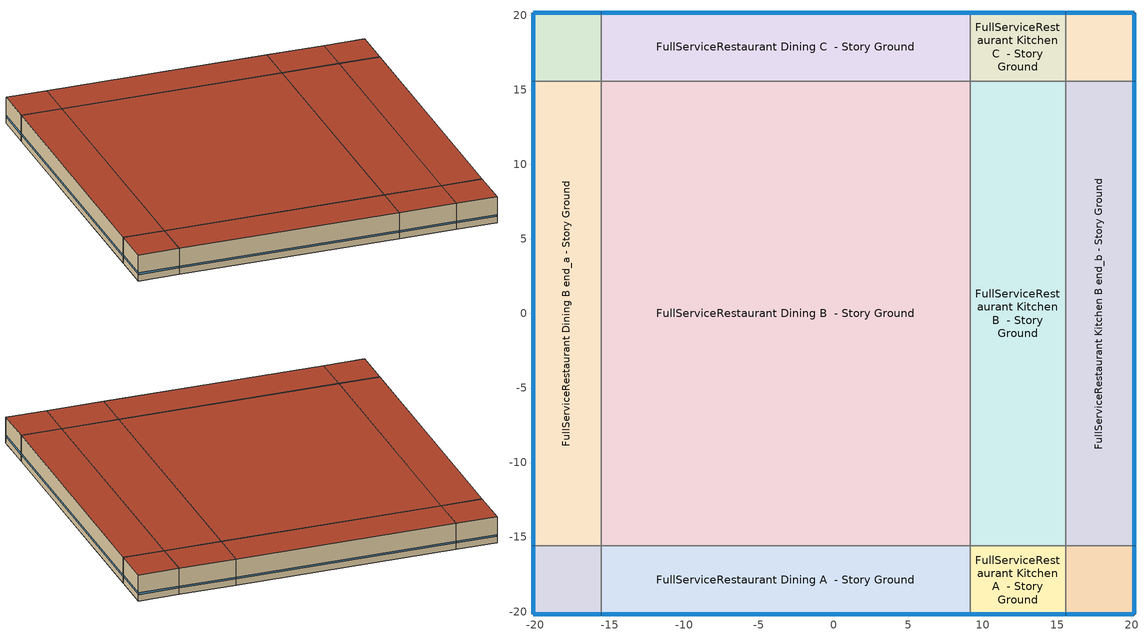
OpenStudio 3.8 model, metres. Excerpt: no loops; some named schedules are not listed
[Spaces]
FullServiceRestaurant Dining A end_a - Story Ground
 floor ground (Foundation F 126 Perim 914 Area 209): -20.16,-20.16 -20.16,-15.59 -15.59,-15.59 -15.59,-20.16 z0
 wall outside: -20.16,-15.59 -20.16,-20.16 -15.59,-20.16 z0:3.05
 wall to FullServiceRestaurant Dining B end_a - Story Ground: -15.59,-15.59 -20.16,-15.59 z0:3.05
 wall to FullServiceRestaurant Dining A  - Story Ground: -15.59,-20.16 -15.59,-15.59 z0:3.05
 window (Window U-0.75 SHGC 0.48): -20.14,-20.16 -15.61,-20.16 / -20.16,-15.61 -20.16,-20.14 z0.76:0.95
 roof outside (Typical IEAD Roof R-21.74): -15.59,-20.16 -15.59,-15.59 -20.16,-15.59 -20.16,-20.16 z3.05
FullServiceRestaurant Dining B end_a - Story Ground
 floor ground (Foundation F 126 Perim 3118 Area 14254): -20.16,-15.59 -20.16,15.59 -15.59,15.59 -15.59,-15.59 z0
 wall outside: -20.16,15.59 -20.16,-15.59 z0:3.05
 wall to FullServiceRestaurant Dining C end_a - Story Ground: -15.59,15.59 -20.16,15.59 z0:3.05
 wall to FullServiceRestaurant Dining B  - Story Ground: -15.59,-15.59 -15.59,15.59 z0:3.05
 window (Window U-0.75 SHGC 0.48): -20.16,15.56 -20.16,-15.56 z0.76:0.95
 roof outside (Typical IEAD Roof R-21.74): -15.59,-15.59 -15.59,15.59 -20.16,15.59 -20.16,-15.59 z3.05
FullServiceRestaurant Dining C end_a - Story Ground
 floor ground (Foundation F 126 Perim 914 Area 209): -20.16,15.59 -20.16,20.16 -15.59,20.16 -15.59,15.59 z0
 wall outside: -15.59,20.16 -20.16,20.16 -20.16,15.59 z0:3.05
 wall to FullServiceRestaurant Dining C  - Story Ground: -15.59,15.59 -15.59,20.16 z0:3.05
 window (Window U-0.75 SHGC 0.48): -20.16,20.14 -20.16,15.61 / -15.61,20.16 -20.14,20.16 z0.76:0.95
 roof outside (Typical IEAD Roof R-21.74): -15.59,15.59 -15.59,20.16 -20.16,20.16 -20.16,15.59 z3.05
FullServiceRestaurant Dining A  - Story Ground
 floor ground (Foundation F 126 Perim 2475 Area 11316): -15.59,-20.16 -15.59,-15.59 9.16,-15.59 9.16,-20.16 z0
 wall outside: -15.59,-20.16 9.16,-20.16 z0:3.05
 wall to FullServiceRestaurant Dining B  - Story Ground: 9.16,-15.59 -15.59,-15.59 z0:3.05
 wall to FullServiceRestaurant Kitchen A  - Story Ground: 9.16,-20.16 9.16,-15.59 z0:3.05
 window (Window U-0.75 SHGC 0.48): -15.56,-20.16 9.14,-20.16 z0.76:0.95
 roof outside (Typical IEAD Roof R-21.74): 9.16,-20.16 9.16,-15.59 -15.59,-15.59 -15.59,-20.16 z3.05
FullServiceRestaurant Dining B  - Story Ground
 floor ground (Foundation F 126 Perim 0 Area 77162): -15.59,-15.59 -15.59,15.59 9.16,15.59 9.16,-15.59 z0
 wall to FullServiceRestaurant Dining C  - Story Ground: 9.16,15.59 -15.59,15.59 z0:3.05
 wall to FullServiceRestaurant Kitchen B  - Story Ground: 9.16,-15.59 9.16,15.59 z0:3.05
 roof outside (Typical IEAD Roof R-21.74): 9.16,-15.59 9.16,15.59 -15.59,15.59 -15.59,-15.59 z3.05
FullServiceRestaurant Dining C  - Story Ground
 floor ground (Foundation F 126 Perim 2475 Area 11316): -15.59,15.59 -15.59,20.16 9.16,20.16 9.16,15.59 z0
 wall outside: 9.16,20.16 -15.59,20.16 z0:3.05
 wall to FullServiceRestaurant Kitchen C  - Story Ground: 9.16,15.59 9.16,20.16 z0:3.05
 window (Window U-0.75 SHGC 0.48): 9.14,20.16 -15.56,20.16 z0.76:0.95
 roof outside (Typical IEAD Roof R-21.74): 9.16,15.59 9.16,20.16 -15.59,20.16 -15.59,15.59 z3.05
FullServiceRestaurant Kitchen A  - Story Ground
 floor ground (Foundation F 126 Perim 643 Area 2939): 9.16,-20.16 9.16,-15.59 15.59,-15.59 15.59,-20.16 z0
 wall outside: 9.16,-20.16 15.59,-20.16 z0:3.05
 wall to FullServiceRestaurant Kitchen B  - Story Ground: 15.59,-15.59 9.16,-15.59 z0:3.05
 wall to FullServiceRestaurant Kitchen A end_b - Story Ground: 15.59,-20.16 15.59,-15.59 z0:3.05
 window (Window U-0.75 SHGC 0.48): 9.19,-20.16 15.56,-20.16 z0.76:0.95
 roof outside (Typical IEAD Roof R-21.74): 15.59,-20.16 15.59,-15.59 9.16,-15.59 9.16,-20.16 z3.05
FullServiceRestaurant Kitchen B  - Story Ground
 floor ground (Foundation F 126 Perim 0 Area 2004): 9.16,-15.59 9.16,15.59 15.59,15.59 15.59,-15.59 z0
 wall to FullServiceRestaurant Kitchen C  - Story Ground: 15.59,15.59 9.16,15.59 z0:3.05
 wall to FullServiceRestaurant Kitchen B end_b - Story Ground: 15.59,-15.59 15.59,15.59 z0:3.05
 roof outside (Typical IEAD Roof R-21.74): 15.59,-15.59 15.59,15.59 9.16,15.59 9.16,-15.59 z3.05
FullServiceRestaurant Kitchen C  - Story Ground
 floor ground (Foundation F 126 Perim 643 Area 2939): 9.16,15.59 9.16,20.16 15.59,20.16 15.59,15.59 z0
 wall outside: 15.59,20.16 9.16,20.16 z0:3.05
 wall to FullServiceRestaurant Kitchen C end_b - Story Ground: 15.59,15.59 15.59,20.16 z0:3.05
 window (Window U-0.75 SHGC 0.48): 15.56,20.16 9.19,20.16 z0.76:0.95
 roof outside (Typical IEAD Roof R-21.74): 15.59,15.59 15.59,20.16 9.16,20.16 9.16,15.59 z3.05
FullServiceRestaurant Kitchen A end_b - Story Ground
 floor ground (Foundation F 126 Perim 914 Area 209): 15.59,-20.16 15.59,-15.59 20.16,-15.59 20.16,-20.16 z0
 wall outside: 15.59,-20.16 20.16,-20.16 20.16,-15.59 z0:3.05
 wall to FullServiceRestaurant Kitchen B end_b - Story Ground: 20.16,-15.59 15.59,-15.59 z0:3.05
 window (Window U-0.75 SHGC 0.48): 15.61,-20.16 20.14,-20.16 / 20.16,-20.14 20.16,-15.61 z0.76:0.95
 roof outside (Typical IEAD Roof R-21.74): 20.16,-20.16 20.16,-15.59 15.59,-15.59 15.59,-20.16 z3.05
FullServiceRestaurant Kitchen B end_b - Story Ground
 floor ground (Foundation F 126 Perim 3118 Area 14254): 15.59,-15.59 15.59,15.59 20.16,15.59 20.16,-15.59 z0
 wall outside: 20.16,-15.59 20.16,15.59 z0:3.05
 wall to FullServiceRestaurant Kitchen C end_b - Story Ground: 20.16,15.59 15.59,15.59 z0:3.05
 window (Window U-0.75 SHGC 0.48): 20.16,-15.56 20.16,15.56 z0.76:0.95
 roof outside (Typical IEAD Roof R-21.74): 20.16,-15.59 20.16,15.59 15.59,15.59 15.59,-15.59 z3.05
FullServiceRestaurant Kitchen C end_b - Story Ground
 floor ground (Foundation F 126 Perim 914 Area 209): 15.59,15.59 15.59,20.16 20.16,20.16 20.16,15.59 z0
 wall outside: 20.16,15.59 20.16,20.16 15.59,20.16 z0:3.05
 window (Window U-0.75 SHGC 0.48): 20.14,20.16 15.61,20.16 / 20.16,15.61 20.16,20.14 z0.76:0.95
 roof outside (Typical IEAD Roof R-21.74): 20.16,15.59 20.16,20.16 15.59,20.16 15.59,15.59 z3.05
[Site]
Phoenix Deer Valley_AZ_USA: Latitude {deg}=33.69; Longitude {deg}=-112.08; Time Zone {hr}=-7; Elevation {m}=450; Terrain=City
[Site:WaterMainsTemperature]
Calculation Method=Correlation; Annual Average Outdoor Air Temperature {C}=23.2; Maximum Difference In Monthly Average Outdoor Air Temperatures {deltaC}=22.2
[SizingPeriod:DesignDay] Barometric Pressure {Pa}=96035; Rain Indicator=No; Snow Indicator=No; Day of Month=21; Daylight Saving Time Indicator=No; Humidity Condition Type=Wetbulb; Dry-Bulb Temperature Range Modifier Type=DefaultMultipliers
Name | Maximum Dry-Bulb Temperature {C} | Daily Dry-Bulb Temperature Range {deltaC} | Wind Speed {m/s} | Wind Direction {deg} | Month | Day Type | Wetbulb or DewPoint at Maximum Dry-Bulb {C} | Solar Model Indicator | ASHRAE Clear Sky Optical Depth for Beam Irradiance | ASHRAE Clear Sky Optical Depth for Diffuse Irradiance | Sky Clearness
Phoenix Deer Valley Ann Clg .4% Condns DB=>MWB 1 | 42.4 | 11.6 | 4.6 | 250 | 7 | SummerDesignDay | 20.7 | ASHRAETau | 0.359 | 2.367
Phoenix Deer Valley Ann Clg .4% Condns WB=>MDB 1 | 34.4 | 11.6 | 4.6 | 250 | 7 | SummerDesignDay | 23.9 | ASHRAETau | 0.359 | 2.367
Phoenix Deer Valley Ann Htg 99.6% Condns DB 1 | 2.8 | 0 | 1.3 | 30 | 12 | WinterDesignDay | 2.8 | ASHRAEClearSky |  |  | 0
Phoenix Deer Valley August .4% Condns DB=>MCWB 1 | 42.7 | 11.1 | 4.6 | 250 | 8 | SummerDesignDay | 21.7 | ASHRAETau | 0.374 | 2.365
[ClimateZones]
Climate Zone Institution Name 1=ASHRAE; Climate Zone Document Name 1=ANSI/ASHRAE Standard 169; Climate Zone Document Year 1=2006; Climate Zone Value 1=ASHRAE 169-2013-2B
[Building]
ComStock DOE Ref 1980-2004|FullServiceRestaurant: North Axis {deg}=270; Default Construction Set=ComStock DOE Ref 1980-2004 - FullSrvRest - ASHRAE 169-2013-2B; Default Schedule Set=Building Default Schedule Set; Standards Building Type=FullServiceRestaurant
[Site:GroundTemperature:FCfactorMethod]
January Ground Temperature {C}=20.9; February Ground Temperature {C}=15.4; March Ground Temperature {C}=11.9; April Ground Temperature {C}=14.8; May Ground Temperature {C}=12.7; June Ground Temperature {C}=15.4; July Ground Temperature {C}=23.3; August Ground Temperature {C}=26.3; September Ground Temperature {C}=31.2; October Ground Temperature {C}=30.4; November Ground Temperature {C}=29.8; December Ground Temperature {C}=27.8
[Construction:FfactorGroundFloor] F-Factor {W/m-K}=1.26344
Name | Area {m2} | PerimeterExposed {m}
Foundation F 126 Perim 3118 Area 14254 | 142.542 | 31.1772
Foundation F 126 Perim 914 Area 209 | 20.9032 | 9.144
Foundation F 126 Perim 643 Area 2939 | 29.3872 | 6.42764
Foundation F 126 Perim 2475 Area 11316 | 113.155 | 24.7496
Foundation F 126 Perim 0 Area 77162 | 771.625 | 0
Foundation F 126 Perim 0 Area 2004 | 200.396 | 0
[DefaultConstructionSet]
ComStock DOE Ref 1980-2004 - FullSrvRest - ASHRAE 169-2013-2B: Default Exterior Surface Constructions=Default Surface Constructions 1; Default Interior Surface Constructions=Default Surface Constructions 2; Default Ground Contact Surface Constructions=Default Surface Constructions 3; Default Exterior SubSurface Constructions=Default Sub Surface Constructions 1; Default Interior SubSurface Constructions=Default Sub Surface Constructions 2; Interior Partition Construction=Typical Interior Partition
[DefaultSurfaceConstructions]
Name | Floor Construction | Wall Construction | Roof Ceiling Construction
Default Surface Constructions 1 | Typical Insulated Exterior Mass Floor | Typical Insulated Steel Framed Exterior Wall R-4.17 | Typical Wood Joist Attic Floor R-21.74
Default Surface Constructions 2 | Typical Interior Floor | Typical Interior Wall | Typical Interior Ceiling
Default Surface Constructions 3 | Typical Insulated Carpeted 6in Slab Floor | Typical Insulated Basement Mass Wall
[Construction]
Typical Insulated Exterior Mass Floor: Typical Insulation R-1.99, 4 in. Normalweight Concrete Floor, Typical Carpet Pad
Typical Insulated Steel Framed Exterior Wall R-4.17: 25mm Stucco, 5/8 in. Gypsum Board, Typical Insulation R-1.99, 5/8 in. Gypsum Board
Typical Wood Joist Attic Floor R-21.74: 5/8 in. Gypsum Board, Typical Insulation R-20.1
Typical Interior Floor: 100mm Normalweight concrete floor, CP02 CARPET PAD
Typical Interior Wall: G01 13mm gypsum board, G01 13mm gypsum board
Typical Interior Ceiling: CP02 CARPET PAD, 100mm Normalweight concrete floor
Typical Insulated Carpeted 6in Slab Floor: 6 in. Normalweight Concrete Floor, Typical Carpet Pad
Typical Insulated Basement Mass Wall: 8 in. Concrete Block Basement Wall
U 1.22 SHGC 0.25 Simple Glazing Window U-1.22 SHGC 0.25: U 1.22 SHGC 0.25 Simple Glazing U-1.22 SHGC 0.25
U 1.22 SHGC 0.25 Simple Glazing Window U-1.22 SHGC 0.25 1: U 1.22 SHGC 0.25 Simple Glazing U-1.22 SHGC 0.25 1
Typical Insulated Metal Door: F08 Metal surface, Typical Insulation R-20.62
U 0.88 SHGC 0.16 Sgl Ref-A-L Clr 6mm: REF A CLEAR LO 6MM
Typical Overhead Door: Typical Insulation R-20.62
Typical Interior Window: Clear 3mm
Typical Interior Door; Typical Interior Partition: G05 25mm wood
Typical IEAD Roof R-21.74: Roof Membrane, Typical Insulation R-20.62, Metal Roof Surface
InteriorFurnishings 1: Std Wood 6inch 1
Window U-0.75 SHGC 0.48: Simple Glazing Double - No LowE - Tinted/Reflective - Aluminum
[Material:NoMass] Roughness=Smooth; Thermal Absorptance=0.9; Solar Absorptance=0.7
Name | Thermal Resistance {m2-K/W} | Visible Absorptance
Typical Insulation R-1.99 | 0.350071 | 0.7
Typical Carpet Pad; CP02 CARPET PAD | 0.21648 | 0.8
Typical Insulation R-20.1 | 3.54067 | 0.7
Typical Insulation R-20.62 | 3.63172 | 0.7
[Material] Thermal Absorptance=0.9
Name | Roughness | Thickness {m} | Conductivity {W/m-K} | Density {kg/m3} | Specific Heat {J/kg-K} | Solar Absorptance | Visible Absorptance
4 in. Normalweight Concrete Floor | MediumRough | 0.1016 | 2.31 | 2322 | 832 | 0.7 | 0.7
25mm Stucco | Smooth | 0.0254 | 0.72 | 1856 | 840 | 0.7 | 0.7
5/8 in. Gypsum Board | MediumSmooth | 0.0159 | 0.16 | 800 | 1090 | 0.7 | 0.7
100mm Normalweight concrete floor | MediumRough | 0.1016 | 2.31045 | 2322 | 832.557 | 0.7 | 0.7
G01 13mm gypsum board | Smooth | 0.0127 | 0.160031 | 800.001 | 1090.73 | 0.7 | 0.5
6 in. Normalweight Concrete Floor | MediumRough | 0.1524 | 2.31 | 2322 | 832 | 0.7 | 0.7
8 in. Concrete Block Basement Wall | MediumRough | 0.2032 | 1.326 | 1842 | 912 | 0.7 | 0.7
F08 Metal surface; Metal Roof Surface | Smooth | 0.0008 | 45.28 | 7824 | 500 | 0.7 | 0.7
G05 25mm wood | MediumSmooth | 0.0254 | 0.15 | 608 | 1630 | 0.5 | 0.5
Roof Membrane | VeryRough | 0.0095 | 0.16 | 1121.29 | 1460 | 0.7 | 0.7
Std Wood 6inch 1 | MediumSmooth | 0.15 | 0.12 | 540 | 1210 | 0.7 | 0.7
[DefaultSubSurfaceConstructions]
Name | Fixed Window Construction | Operable Window Construction | Door Construction | Glass Door Construction | Overhead Door Construction | Tubular Daylight Dome Construction | Tubular Daylight Diffuser Construction
Default Sub Surface Constructions 1 | U 1.22 SHGC 0.25 Simple Glazing Window U-1.22 SHGC 0.25 | U 1.22 SHGC 0.25 Simple Glazing Window U-1.22 SHGC 0.25 1 | Typical Insulated Metal Door | U 0.88 SHGC 0.16 Sgl Ref-A-L Clr 6mm | Typical Overhead Door | Typical Interior Window | Typical Interior Window
Default Sub Surface Constructions 2 | Typical Interior Window | Typical Interior Window | Typical Interior Door
[WindowMaterial:SimpleGlazingSystem]
Name | U-Factor {W/m2-K} | Solar Heat Gain Coefficient | Visible Transmittance
U 1.22 SHGC 0.25 Simple Glazing U-1.22 SHGC 0.25; U 1.22 SHGC 0.25 Simple Glazing U-1.22 SHGC 0.25 1 | 6.92748 | 0.25 | 0.11
Simple Glazing Double - No LowE - Tinted/Reflective - Aluminum | 4.25302 | 0.484 | 0.411
[WindowMaterial:Glazing] Optical Data Type=SpectralAverage; Infrared Transmittance at Normal Incidence=0; Front Side Infrared Hemispherical Emissivity=0.84; Conductivity {W/m-K}=0.9; Dirt Correction Factor for Solar and Visible Transmittance=1; Solar Diffusing=No
Name | Thickness {m} | Solar Transmittance at Normal Incidence | Front Side Solar Reflectance at Normal Incidence | Back Side Solar Reflectance at Normal Incidence | Visible Transmittance at Normal Incidence | Front Side Visible Reflectance at Normal Incidence | Back Side Visible Reflectance at Normal Incidence | Back Side Infrared Hemispherical Emissivity
REF A CLEAR LO 6MM | 0.006 | 0.066 | 0.341 | 0.493 | 0.08 | 0.41 | 0.37 | 0.4
Clear 3mm | 0.003 | 0.837 | 0.075 | 0.075 | 0.898 | 0.081 | 0.081 | 0.84
[SpaceType] Standards Building Type=FullServiceRestaurant
Name | Default Schedule Set | Design Specification Outdoor Air Object | Standards Space Type
FullServiceRestaurant Kitchen - ComStock DOE Ref 1980-2004 | FullServiceRestaurant Kitchen Schedule Set | FullServiceRestaurant Kitchen Ventilation | Kitchen
FullServiceRestaurant Dining - ComStock DOE Ref 1980-2004 | FullServiceRestaurant Dining Schedule Set | FullServiceRestaurant Dining Ventilation | Dining
[BuildingStory]
Story Ground: Nominal Z Coordinate {m}=0; Nominal Floor to Floor Height {m}=3.048
[Space] Building Story=Story Ground
Name | Space Type | Thermal Zone
FullServiceRestaurant Dining A end_a - Story Ground | FullServiceRestaurant Dining - ComStock DOE Ref 1980-2004 | Zone FullServiceRestaurant Dining A end_a - Story Ground
FullServiceRestaurant Dining B end_a - Story Ground | FullServiceRestaurant Dining - ComStock DOE Ref 1980-2004 | Zone FullServiceRestaurant Dining B end_a - Story Ground
FullServiceRestaurant Dining C end_a - Story Ground | FullServiceRestaurant Dining - ComStock DOE Ref 1980-2004 | Zone FullServiceRestaurant Dining C end_a - Story Ground
FullServiceRestaurant Dining A  - Story Ground | FullServiceRestaurant Dining - ComStock DOE Ref 1980-2004 | Zone FullServiceRestaurant Dining A  - Story Ground
FullServiceRestaurant Dining B  - Story Ground | FullServiceRestaurant Dining - ComStock DOE Ref 1980-2004 | Zone FullServiceRestaurant Dining B  - Story Ground
FullServiceRestaurant Dining C  - Story Ground | FullServiceRestaurant Dining - ComStock DOE Ref 1980-2004 | Zone FullServiceRestaurant Dining C  - Story Ground
FullServiceRestaurant Kitchen A  - Story Ground | FullServiceRestaurant Kitchen - ComStock DOE Ref 1980-2004 | Zone FullServiceRestaurant Kitchen A  - Story Ground
FullServiceRestaurant Kitchen B  - Story Ground | FullServiceRestaurant Kitchen - ComStock DOE Ref 1980-2004 | Zone FullServiceRestaurant Kitchen B  - Story Ground
FullServiceRestaurant Kitchen C  - Story Ground | FullServiceRestaurant Kitchen - ComStock DOE Ref 1980-2004 | Zone FullServiceRestaurant Kitchen C  - Story Ground
FullServiceRestaurant Kitchen A end_b - Story Ground | FullServiceRestaurant Kitchen - ComStock DOE Ref 1980-2004 | Zone FullServiceRestaurant Kitchen A end_b - Story Ground
FullServiceRestaurant Kitchen B end_b - Story Ground | FullServiceRestaurant Kitchen - ComStock DOE Ref 1980-2004 | Zone FullServiceRestaurant Kitchen B end_b - Story Ground
FullServiceRestaurant Kitchen C end_b - Story Ground | FullServiceRestaurant Kitchen - ComStock DOE Ref 1980-2004 | Zone FullServiceRestaurant Kitchen C end_b - Story Ground
[ThermalZone] Multiplier=1; Use Ideal Air Loads=No
Name | Thermostat
Zone FullServiceRestaurant Dining A end_a - Story Ground | FullServiceRestaurant Dining - ComStock DOE Ref 1980-2004 Thermostat 1
Zone FullServiceRestaurant Dining B end_a - Story Ground | FullServiceRestaurant Dining - ComStock DOE Ref 1980-2004 Thermostat 3
Zone FullServiceRestaurant Dining C end_a - Story Ground | FullServiceRestaurant Dining - ComStock DOE Ref 1980-2004 Thermostat 5
Zone FullServiceRestaurant Dining A  - Story Ground | FullServiceRestaurant Dining - ComStock DOE Ref 1980-2004 Thermostat
Zone FullServiceRestaurant Dining B  - Story Ground | FullServiceRestaurant Dining - ComStock DOE Ref 1980-2004 Thermostat 2
Zone FullServiceRestaurant Dining C  - Story Ground | FullServiceRestaurant Dining - ComStock DOE Ref 1980-2004 Thermostat 4
Zone FullServiceRestaurant Kitchen A  - Story Ground | FullServiceRestaurant Kitchen - ComStock DOE Ref 1980-2004 Thermostat
Zone FullServiceRestaurant Kitchen B  - Story Ground | FullServiceRestaurant Kitchen - ComStock DOE Ref 1980-2004 Thermostat 2
Zone FullServiceRestaurant Kitchen C  - Story Ground | FullServiceRestaurant Kitchen - ComStock DOE Ref 1980-2004 Thermostat 4
Zone FullServiceRestaurant Kitchen A end_b - Story Ground | FullServiceRestaurant Kitchen - ComStock DOE Ref 1980-2004 Thermostat 1
Zone FullServiceRestaurant Kitchen B end_b - Story Ground | FullServiceRestaurant Kitchen - ComStock DOE Ref 1980-2004 Thermostat 3
Zone FullServiceRestaurant Kitchen C end_b - Story Ground | FullServiceRestaurant Kitchen - ComStock DOE Ref 1980-2004 Thermostat 5
[People:Definition] Number of People Calculation Method=People/Area; Fraction Radiant=0.3
Name | People per Space Floor Area {person/m2}
FullServiceRestaurant Dining People Definition | 0.721182
FullServiceRestaurant Kitchen People Definition | 0.0538196
[People] Work Efficiency Schedule=Work Efficiency Schedule; Clothing Insulation Schedule=Clothing Schedule; Air Velocity Schedule=Air Velocity Schedule; Multiplier=1
Name | People Definition | Space or SpaceType
FullServiceRestaurant Dining People | FullServiceRestaurant Dining People Definition | FullServiceRestaurant Dining - ComStock DOE Ref 1980-2004
FullServiceRestaurant Kitchen People | FullServiceRestaurant Kitchen People Definition | FullServiceRestaurant Kitchen - ComStock DOE Ref 1980-2004
[Lights:Definition] Design Level Calculation Method=Watts/Area; Fraction Visible=0.2; Return Air Fraction=0
Name | Watts per Space Floor Area {W/m2} | Fraction Radiant
FullServiceRestaurant Dining - ComStock DOE Ref 1980-2004 General Lights Definition | 1.90286 | 0.31
FullServiceRestaurant Dining - ComStock DOE Ref 1980-2004 Task Lights Definition | 2.61484 | 0.125
FullServiceRestaurant Dining - ComStock DOE Ref 1980-2004 Wall Wash Lights Definition | 3.8133 | 0.125
FullServiceRestaurant Kitchen - ComStock DOE Ref 1980-2004 General Lights Definition | 7.18292 | 0.31
FullServiceRestaurant Kitchen - ComStock DOE Ref 1980-2004 Task Lights Definition | 8.69031 | 0.125
[ElectricEquipment:Definition]
Name | Design Level Calculation Method | Watts per Space Floor Area {W/m2} | Fraction Latent | Fraction Radiant | Fraction Lost | Design Level {W}
FullServiceRestaurant Dining Elec Equip Definition | Watts/Area | 27.0174 | 0.25 | 0.3 | 0
misc_electric_kitchen_equipment_definition | Watts/Area | 16.8778 | 0.25 | 0.3 | 0.2
electric_fryer_equipment_definition_bldg_quantity=2.0 | EquipmentLevel |  | 0.1 | 0.36 | 0.44 | 28018
electric_steamer_equipment_definition_bldg_quantity=3.0 | EquipmentLevel |  | 0.1 | 0.1 | 0.7 | 80892
[ElectricEquipment]
Name | Electric Equipment Definition | Space or SpaceType | Schedule | Multiplier
FullServiceRestaurant Dining Elec Equip | FullServiceRestaurant Dining Elec Equip Definition | FullServiceRestaurant Dining - ComStock DOE Ref 1980-2004 | FoodService_Restaurant BLDG_EQUIP_EndUseData BPR Adjusted
misc_electric_kitchen_equipment | misc_electric_kitchen_equipment_definition | FullServiceRestaurant Kitchen - ComStock DOE Ref 1980-2004 | FoodService_Restaurant BLDG_EQUIP_EndUseData BPR Adjusted
electric_fryer_equipment_bldg_quantity=2.0 | electric_fryer_equipment_definition_bldg_quantity=2.0 | FullServiceRestaurant Kitchen - ComStock DOE Ref 1980-2004 | FullServiceRestaurant Gas Equip | 0.166667
electric_steamer_equipment_bldg_quantity=3.0 | electric_steamer_equipment_definition_bldg_quantity=3.0 | FullServiceRestaurant Kitchen - ComStock DOE Ref 1980-2004 | FullServiceRestaurant Gas Equip | 0.166667
[DesignSpecification:OutdoorAir] Outdoor Air Method=Sum
Name | Outdoor Air Flow per Person {m3/s-person} | Outdoor Air Flow per Floor Area {m3/s-m2}
FullServiceRestaurant Dining Ventilation | 0.00943895
FullServiceRestaurant Kitchen Ventilation |  | 0.0023876
[DefaultScheduleSet]
Name | Number of People Schedule | People Activity Level Schedule | Lighting Schedule | Electric Equipment Schedule | Infiltration Schedule | Gas Equipment Schedule | Hours of Operation Schedule
FullServiceRestaurant Dining Schedule Set | FullServiceRestaurant Bldg Occ | FullServiceRestaurant Activity | FoodService_Restaurant BLDG_LIGHT_EndUseData | FoodService_Restaurant BLDG_EQUIP_EndUseData | FullServiceRestaurant Infil Half On
FullServiceRestaurant Kitchen Schedule Set | FullServiceRestaurant Bldg Occ | FullServiceRestaurant Activity | FoodService_Restaurant BLDG_LIGHT_EndUseData | FoodService_Restaurant BLDG_EQUIP_EndUseData | FullServiceRestaurant Infil Half On | FullServiceRestaurant Gas Equip
Building Default Schedule Set |  |  |  |  |  |  | Building Hours of Operation NonResidential
[Exterior:Lights:Definition]
Name | Design Level {W}
Parking Areas and Drives Def (W/ft^2) | 0.0414577
Building Facades Def (W/ft^2) | 0.2
Main Entries Def (W/ft) | 30
Other Doors Def (W/ft) | 20
[Exterior:Lights] Schedule=Always On Discrete; Control Option=AstronomicalClock
Name | Exterior Lights Definition | Multiplier
Parking Areas and Drives | Parking Areas and Drives Def (W/ft^2) | 70875
Building Facades | Building Facades Def (W/ft^2) | 5291.5
Main Entries | Main Entries Def (W/ft) | 14
Other Doors | Other Doors Def (W/ft) | 21
[ZoneMixing] Schedule=RestaurantSitDown Kitchen_Exhaust_SCH; Design Flow Rate Calculation Method=Flow/Zone
Name | Zone or Space | Design Flow Rate {m3/s} | Source Zone or Space
Zone Mixing 1 | Zone FullServiceRestaurant Kitchen A  - Story Ground | 0.0975734 | Zone FullServiceRestaurant Dining A  - Story Ground
Zone Mixing 2 | Zone FullServiceRestaurant Kitchen B  - Story Ground | 0.66537 | Zone FullServiceRestaurant Dining B  - Story Ground
Zone Mixing 3 | Zone FullServiceRestaurant Kitchen C  - Story Ground | 0.0975734 | Zone FullServiceRestaurant Dining C  - Story Ground
[ThermostatSetpoint:DualSetpoint]
Name | Heating Setpoint Temperature Schedule | Cooling Setpoint Temperature Schedule
FullServiceRestaurant Dining - ComStock DOE Ref 1980-2004 Thermostat; FullServiceRestaurant Dining - ComStock DOE Ref 1980-2004 Thermostat 1; FullServiceRestaurant Dining - ComStock DOE Ref 1980-2004 Thermostat 2; FullServiceRestaurant Dining - ComStock DOE Ref 1980-2004 Thermostat 3; FullServiceRestaurant Dining - ComStock DOE Ref 1980-2004 Thermostat 4; FullServiceRestaurant Dining - ComStock DOE Ref 1980-2004 Thermostat 5 | FullServiceRestaurant HtgSetp | FullServiceRestaurant ClgSetp
FullServiceRestaurant Kitchen - ComStock DOE Ref 1980-2004 Thermostat; FullServiceRestaurant Kitchen - ComStock DOE Ref 1980-2004 Thermostat 1; FullServiceRestaurant Kitchen - ComStock DOE Ref 1980-2004 Thermostat 2; FullServiceRestaurant Kitchen - ComStock DOE Ref 1980-2004 Thermostat 3; FullServiceRestaurant Kitchen - ComStock DOE Ref 1980-2004 Thermostat 4; FullServiceRestaurant Kitchen - ComStock DOE Ref 1980-2004 Thermostat 5 | FullServiceRestaurant HtgSetp Kitchen | FullServiceRestaurant ClgSetp Kitchen
[InternalMass:Definition]
Internal Mass Definition 2: Construction=InteriorFurnishings 1; Design Level Calculation Method=SurfaceArea/Area; Surface Area per Space Floor Area=2
[InternalMass] Internal Mass Definition=Internal Mass Definition 2; Multiplier=1
Name | Space or SpaceType
FullServiceRestaurant Kitchen B end_b - Story Ground Mass | FullServiceRestaurant Kitchen B end_b - Story Ground
FullServiceRestaurant Kitchen A end_b - Story Ground Mass | FullServiceRestaurant Kitchen A end_b - Story Ground
FullServiceRestaurant Kitchen C  - Story Ground Mass | FullServiceRestaurant Kitchen C  - Story Ground
FullServiceRestaurant Dining C  - Story Ground Mass | FullServiceRestaurant Dining C  - Story Ground
FullServiceRestaurant Kitchen C end_b - Story Ground Mass | FullServiceRestaurant Kitchen C end_b - Story Ground
FullServiceRestaurant Dining B  - Story Ground Mass | FullServiceRestaurant Dining B  - Story Ground
FullServiceRestaurant Dining A  - Story Ground Mass | FullServiceRestaurant Dining A  - Story Ground
FullServiceRestaurant Kitchen A  - Story Ground Mass | FullServiceRestaurant Kitchen A  - Story Ground
FullServiceRestaurant Dining C end_a - Story Ground Mass | FullServiceRestaurant Dining C end_a - Story Ground
FullServiceRestaurant Dining B end_a - Story Ground Mass | FullServiceRestaurant Dining B end_a - Story Ground
FullServiceRestaurant Kitchen B  - Story Ground Mass | FullServiceRestaurant Kitchen B  - Story Ground
FullServiceRestaurant Dining A end_a - Story Ground Mass | FullServiceRestaurant Dining A end_a - Story Ground
[Lights] Schedule=FoodService_Restaurant BLDG_LIGHT_EndUseData BPR Adjusted; Fraction Replaceable=1
Name | Lights Definition | Space or SpaceType
FullServiceRestaurant Dining - ComStock DOE Ref 1980-2004 General Lighting | FullServiceRestaurant Dining - ComStock DOE Ref 1980-2004 General Lights Definition | FullServiceRestaurant Dining - ComStock DOE Ref 1980-2004
FullServiceRestaurant Dining - ComStock DOE Ref 1980-2004 Task Lighting | FullServiceRestaurant Dining - ComStock DOE Ref 1980-2004 Task Lights Definition | FullServiceRestaurant Dining - ComStock DOE Ref 1980-2004
FullServiceRestaurant Dining - ComStock DOE Ref 1980-2004 Wall Wash Lighting | FullServiceRestaurant Dining - ComStock DOE Ref 1980-2004 Wall Wash Lights Definition | FullServiceRestaurant Dining - ComStock DOE Ref 1980-2004
FullServiceRestaurant Kitchen - ComStock DOE Ref 1980-2004 General Lighting | FullServiceRestaurant Kitchen - ComStock DOE Ref 1980-2004 General Lights Definition | FullServiceRestaurant Kitchen - ComStock DOE Ref 1980-2004
FullServiceRestaurant Kitchen - ComStock DOE Ref 1980-2004 Task Lighting | FullServiceRestaurant Kitchen - ComStock DOE Ref 1980-2004 Task Lights Definition | FullServiceRestaurant Kitchen - ComStock DOE Ref 1980-2004
[SpaceInfiltration:DesignFlowRate] Design Flow Rate Calculation Method=Flow/ExteriorArea; Flow per Exterior Surface Area {m3/s-m2}=0.00144649; Velocity Term Coefficient=0
Name | Space or SpaceType | Schedule | Constant Term Coefficient | Temperature Term Coefficient | Velocity Squared Term Coefficient
FullServiceRestaurant Kitchen B end_b - Story Ground HVAC On Infiltration | FullServiceRestaurant Kitchen B end_b - Story Ground | Infiltration HVAC On Schedule | 0.0228 | -0.0016 | 0.0299
FullServiceRestaurant Kitchen B end_b - Story Ground HVAC Off Infiltration | FullServiceRestaurant Kitchen B end_b - Story Ground | Infiltration HVAC Off Schedule | 0 | 0.01 | 0.045
FullServiceRestaurant Kitchen A end_b - Story Ground HVAC On Infiltration | FullServiceRestaurant Kitchen A end_b - Story Ground | Infiltration HVAC On Schedule | 0.0228 | -0.0016 | 0.0299
FullServiceRestaurant Kitchen A end_b - Story Ground HVAC Off Infiltration | FullServiceRestaurant Kitchen A end_b - Story Ground | Infiltration HVAC Off Schedule | 0 | 0.01 | 0.045
FullServiceRestaurant Kitchen C  - Story Ground HVAC On Infiltration | FullServiceRestaurant Kitchen C  - Story Ground | Infiltration HVAC On Schedule | 0.0228 | -0.0016 | 0.0299
FullServiceRestaurant Kitchen C  - Story Ground HVAC Off Infiltration | FullServiceRestaurant Kitchen C  - Story Ground | Infiltration HVAC Off Schedule | 0 | 0.01 | 0.045
FullServiceRestaurant Dining C  - Story Ground HVAC On Infiltration | FullServiceRestaurant Dining C  - Story Ground | Infiltration HVAC On Schedule | 0.0228 | -0.0016 | 0.0299
FullServiceRestaurant Dining C  - Story Ground HVAC Off Infiltration | FullServiceRestaurant Dining C  - Story Ground | Infiltration HVAC Off Schedule | 0 | 0.01 | 0.045
FullServiceRestaurant Kitchen C end_b - Story Ground HVAC On Infiltration | FullServiceRestaurant Kitchen C end_b - Story Ground | Infiltration HVAC On Schedule | 0.0228 | -0.0016 | 0.0299
FullServiceRestaurant Kitchen C end_b - Story Ground HVAC Off Infiltration | FullServiceRestaurant Kitchen C end_b - Story Ground | Infiltration HVAC Off Schedule | 0 | 0.01 | 0.045
FullServiceRestaurant Dining B  - Story Ground HVAC On Infiltration | FullServiceRestaurant Dining B  - Story Ground | Infiltration HVAC On Schedule | 0.0228 | -0.0016 | 0.0299
FullServiceRestaurant Dining B  - Story Ground HVAC Off Infiltration | FullServiceRestaurant Dining B  - Story Ground | Infiltration HVAC Off Schedule | 0 | 0.01 | 0.045
FullServiceRestaurant Dining A  - Story Ground HVAC On Infiltration | FullServiceRestaurant Dining A  - Story Ground | Infiltration HVAC On Schedule | 0.0228 | -0.0016 | 0.0299
FullServiceRestaurant Dining A  - Story Ground HVAC Off Infiltration | FullServiceRestaurant Dining A  - Story Ground | Infiltration HVAC Off Schedule | 0 | 0.01 | 0.045
FullServiceRestaurant Kitchen A  - Story Ground HVAC On Infiltration | FullServiceRestaurant Kitchen A  - Story Ground | Infiltration HVAC On Schedule | 0.0228 | -0.0016 | 0.0299
FullServiceRestaurant Kitchen A  - Story Ground HVAC Off Infiltration | FullServiceRestaurant Kitchen A  - Story Ground | Infiltration HVAC Off Schedule | 0 | 0.01 | 0.045
FullServiceRestaurant Dining C end_a - Story Ground HVAC On Infiltration | FullServiceRestaurant Dining C end_a - Story Ground | Infiltration HVAC On Schedule | 0.0228 | -0.0016 | 0.0299
FullServiceRestaurant Dining C end_a - Story Ground HVAC Off Infiltration | FullServiceRestaurant Dining C end_a - Story Ground | Infiltration HVAC Off Schedule | 0 | 0.01 | 0.045
FullServiceRestaurant Dining B end_a - Story Ground HVAC On Infiltration | FullServiceRestaurant Dining B end_a - Story Ground | Infiltration HVAC On Schedule | 0.0228 | -0.0016 | 0.0299
FullServiceRestaurant Dining B end_a - Story Ground HVAC Off Infiltration | FullServiceRestaurant Dining B end_a - Story Ground | Infiltration HVAC Off Schedule | 0 | 0.01 | 0.045
FullServiceRestaurant Kitchen B  - Story Ground HVAC On Infiltration | FullServiceRestaurant Kitchen B  - Story Ground | Infiltration HVAC On Schedule | 0.0228 | -0.0016 | 0.0299
FullServiceRestaurant Kitchen B  - Story Ground HVAC Off Infiltration | FullServiceRestaurant Kitchen B  - Story Ground | Infiltration HVAC Off Schedule | 0 | 0.01 | 0.045
FullServiceRestaurant Dining A end_a - Story Ground HVAC On Infiltration | FullServiceRestaurant Dining A end_a - Story Ground | Infiltration HVAC On Schedule | 0.0228 | -0.0016 | 0.0299
FullServiceRestaurant Dining A end_a - Story Ground HVAC Off Infiltration | FullServiceRestaurant Dining A end_a - Story Ground | Infiltration HVAC Off Schedule | 0 | 0.01 | 0.045
[GasEquipment:Definition] Design Level Calculation Method=EquipmentLevel; Fraction Latent=0.1
Name | Design Level {W} | Fraction Radiant | Fraction Lost
gas_broiler_equipment_definition_bldg_quantity=1.0 | 28136 | 0.12 | 0.68
gas_griddle_equipment_definition_bldg_quantity=1.0 | 26377 | 0.18 | 0.62
gas_oven_equipment_definition_bldg_quantity=2.0 | 25792 | 0.08 | 0.72
gas_range_equipment_definition_bldg_quantity=2.0 | 84994 | 0.11 | 0.69
[GasEquipment] Space or SpaceType=FullServiceRestaurant Kitchen - ComStock DOE Ref 1980-2004; Schedule=FullServiceRestaurant Gas Equip; Multiplier=0.166667
Name | Gas Equipment Definition
gas_broiler_equipment_bldg_quantity=1.0 | gas_broiler_equipment_definition_bldg_quantity=1.0
gas_griddle_equipment_bldg_quantity=1.0 | gas_griddle_equipment_definition_bldg_quantity=1.0
gas_oven_equipment_bldg_quantity=2.0 | gas_oven_equipment_definition_bldg_quantity=2.0
gas_range_equipment_bldg_quantity=2.0 | gas_range_equipment_definition_bldg_quantity=2.0
[Schedule:Ruleset]
Name | Default Day Schedule | Summer Design Day Schedule | Winter Design Day Schedule
Clothing Schedule | Clothing Schedule Default Winter Clothes
Air Velocity Schedule | Air Velocity Schedule Default
Work Efficiency Schedule | Work Efficiency Schedule Default
FullServiceRestaurant Bldg Occ | FullServiceRestaurant Bldg Occ Default | FullServiceRestaurant Bldg Occ Summer Design Day | FullServiceRestaurant Bldg Occ Winter Design Day
FullServiceRestaurant Activity | FullServiceRestaurant Activity Default | FullServiceRestaurant Activity Summer Design Day | FullServiceRestaurant Activity Winter Design Day
FoodService_Restaurant BLDG_LIGHT_EndUseData | FoodService_Restaurant BLDG_LIGHT_EndUseData Default | FoodService_Restaurant BLDG_LIGHT_EndUseData Summer Design Day | FoodService_Restaurant BLDG_LIGHT_EndUseData Winter Design Day
FoodService_Restaurant BLDG_EQUIP_EndUseData | FoodService_Restaurant BLDG_EQUIP_EndUseData Default | FoodService_Restaurant BLDG_EQUIP_EndUseData Summer Design Day | FoodService_Restaurant BLDG_EQUIP_EndUseData Winter Design Day
FullServiceRestaurant Infil Half On | FullServiceRestaurant Infil Half On Default | FullServiceRestaurant Infil Half On Summer Design Day | FullServiceRestaurant Infil Half On Winter Design Day
FullServiceRestaurant Gas Equip | FullServiceRestaurant Gas Equip Default | FullServiceRestaurant Gas Equip Summer Design Day | FullServiceRestaurant Gas Equip Winter Design Day
RestaurantSitDown Kitchen_Exhaust_SCH | RestaurantSitDown Kitchen_Exhaust_SCH Default | RestaurantSitDown Kitchen_Exhaust_SCH Summer Design Day | RestaurantSitDown Kitchen_Exhaust_SCH Winter Design Day
FullServiceRestaurant HtgSetp | FullServiceRestaurant HtgSetp Default | Schedule Day 11 | Schedule Day 12
FullServiceRestaurant ClgSetp | FullServiceRestaurant ClgSetp Default | Schedule Day 5 | Schedule Day 6
FullServiceRestaurant HtgSetp Kitchen | FullServiceRestaurant HtgSetp Kitchen Default | Schedule Day 8 | Schedule Day 9
FullServiceRestaurant ClgSetp Kitchen | FullServiceRestaurant ClgSetp Kitchen Default | Schedule Day 2 | Schedule Day 3
Building Hours of Operation NonResidential | Building Hours of Operation NonResidential Default | Building Hours of Operation NonResidential Summer Design Day | Building Hours of Operation NonResidential Winter Design Day
FoodService_Restaurant BLDG_LIGHT_EndUseData BPR Adjusted | FoodService_Restaurant BLDG_LIGHT_EndUseData Default 1 | FoodService_Restaurant BLDG_LIGHT_EndUseData Summer Design Day 1 | FoodService_Restaurant BLDG_LIGHT_EndUseData Winter Design Day 1
FoodService_Restaurant BLDG_EQUIP_EndUseData BPR Adjusted | FoodService_Restaurant BLDG_EQUIP_EndUseData Default 1 | FoodService_Restaurant BLDG_EQUIP_EndUseData Summer Design Day 1 | FoodService_Restaurant BLDG_EQUIP_EndUseData Winter Design Day 1
[Schedule:Day]
FullServiceRestaurant Bldg Occ Default: Average, 4, 15, 0, 4, 30, 0.0125, 4, 45, 0.025, 5, 0, 0.0375, 5, 15, 0.05, 5, 30, 0.0625, 5, 45, 0.075, 6, 0, 0.0875, 6, 15, 0.1, 6, 30, 0.175, 6, 45, 0.25, 7, 0, 0.325, 7, 15, 0.4, 9, 15, 0.4, 9, 30, 0.338462, 9, 45, 0.276923, 10, 0, 0.215385, 10, 3, 0.2, 10, 18, 0.592308, 10, 33, 0.684615, 10, 48, 0.776923, 10, 52, 0.8, 11, 7, 0.775, 11, 22, 0.75, 11, 37, 0.725, 11, 52, 0.7, 12, 7, 0.625, 12, 22, 0.55, 12, 37, 0.475, 12, 52, 0.4, 13, 7, 0.35, 13, 22, 0.3, 13, 37, 0.25, 13, 52, 0.2, 14, 7, 0.2125, 14, 22, 0.225, 14, 37, 0.2375, 14, 52, 0.25, 15, 7, 0.3125, 15, 22, 0.375, 15, 37, 0.4375, 15, 52, 0.5, 16, 7, 0.575, 16, 22, 0.65, 16, 37, 0.725, 16, 52, 0.8, 17, 30, 0.8, 17, 45, 0.725, 18, 0, 0.65, 18, 15, 0.575, 18, 30, 0.5, 18, 45, 0.4625, 19, 0, 0.425, 19, 15, 0.3875, 19, 30, 0.35, 19, 45, 0.3125, 20, 0, 0.275, 20, 15, 0.2375, 20, 30, 0.2, 20, 45, 0.1625, 21, 0, 0.125, 21, 15, 0.0875, 21, 30, 0.05, 21, 45, 0.0375, 22, 0, 0.025, 22, 15, 0.0125, 22, 30, 0, 24, 0, 0
FullServiceRestaurant Bldg Occ Summer Design Day; FoodService_Restaurant BLDG_LIGHT_EndUseData Summer Design Day; Building Hours of Operation NonResidential Winter Design Day; Building Hours of Operation NonResidential Summer Design Day: 24, 0, 1
FullServiceRestaurant Bldg Occ Winter Design Day; FoodService_Restaurant BLDG_LIGHT_EndUseData Winter Design Day: 24, 0, 0
FullServiceRestaurant Activity Default: Average, 24, 0, 120
FullServiceRestaurant Activity Winter Design Day; FullServiceRestaurant Activity Summer Design Day: 24, 0, 120
FoodService_Restaurant BLDG_LIGHT_EndUseData Default: Average, 0, 15, 0.448694, 0, 30, 0.414388, 0, 45, 0.390493, 1, 0, 0.366598, 1, 15, 0.342703, 1, 30, 0.318808, 1, 45, 0.307923, 2, 0, 0.297039, 2, 15, 0.286154, 2, 30, 0.27527, 2, 45, 0.270536, 3, 0, 0.265803, 3, 15, 0.261069, 3, 30, 0.256336, 3, 45, 0.258912, 4, 0, 0.261488, 4, 15, 0.264065, 4, 30, 0.266641, 4, 45, 0.268898, 5, 0, 0.271156, 5, 15, 0.273413, 5, 30, 0.27567, 5, 45, 0.28172, 6, 0, 0.287771, 6, 15, 0.293821, 6, 30, 0.299872, 6, 45, 0.327251, 7, 0, 0.354631, 7, 15, 0.382011, 7, 30, 0.409391, 7, 45, 0.441211, 8, 0, 0.473031, 8, 15, 0.504852, 8, 30, 0.536672, 8, 45, 0.564383, 9, 0, 0.592093, 9, 15, 0.619803, 9, 30, 0.647513, 9, 45, 0.66562, 10, 0, 0.683728, 10, 15, 0.701835, 10, 30, 0.719943, 10, 45, 0.727528, 11, 0, 0.735112, 11, 15, 0.742697, 11, 30, 0.750282, 11, 45, 0.751146, 12, 0, 0.752009, 12, 15, 0.752873, 12, 30, 0.753736, 12, 45, 0.754057, 13, 0, 0.754377, 13, 15, 0.754698, 13, 30, 0.755019, 13, 45, 0.755124, 14, 0, 0.755229, 14, 15, 0.755334, 14, 30, 0.755439, 14, 45, 0.75514, 15, 0, 0.754842, 15, 15, 0.754543, 15, 30, 0.754245, 15, 45, 0.754332, 16, 0, 0.754418, 16, 15, 0.754505, 16, 30, 0.754592, 16, 45, 0.754481, 17, 0, 0.75437, 17, 15, 0.754259, 17, 30, 0.754149, 17, 45, 0.757791, 18, 0, 0.761434, 18, 15, 0.765076, 18, 30, 0.768719, 18, 45, 0.768791, 19, 0, 0.768863, 19, 15, 0.768935, 19, 30, 0.769007, 19, 45, 0.76771, 20, 0, 0.766413, 20, 15, 0.765115, 20, 30, 0.763818, 20, 45, 0.758298, 21, 0, 0.752779, 21, 15, 0.747259, 21, 30, 0.741739, 21, 45, 0.726026, 22, 0, 0.710313, 22, 15, 0.6946, 22, 30, 0.678887, 22, 45, 0.647068, 23, 0, 0.61525, 23, 15, 0.583431, 23, 30, 0.551612, 23, 45, 0.517306, 24, 0, 0.483
RestaurantSitDown Kitchen_Exhaust_SCH Default: Average, 2, 15, 0, 15, 15, 1, 24, 0, 0
RestaurantSitDown Kitchen_Exhaust_SCH Winter Design Day; RestaurantSitDown Kitchen_Exhaust_SCH Summer Design Day: 5, 0, 0, 24, 0, 1
FullServiceRestaurant HtgSetp Default; FullServiceRestaurant HtgSetp Kitchen Default: Average, 1, 0, 20, 5, 0, 18.3333, 24, 0, 20
FullServiceRestaurant ClgSetp Default; FullServiceRestaurant ClgSetp Kitchen Default: Average, 1, 0, 21.6667, 5, 0, 25, 24, 0, 21.6667
Building Hours of Operation NonResidential Default: 6, 45, 0, 21, 0, 1, 24, 0, 0
Schedule Day 2; Schedule Day 3; Schedule Day 5; Schedule Day 6: 24, 0, 21.6667
Schedule Day 8; Schedule Day 9; Schedule Day 11; Schedule Day 12: 24, 0, 20
[Schedule:Rule]
Name | Schedule Ruleset | Rule Order | Day Schedule | Apply Saturday | Date Specification Type | Start Month | Start Day | End Month | End Day | Apply Sunday | Apply Monday | Apply Tuesday | Apply Wednesday | Apply Thursday | Apply Friday | Specific Month 1 | Specific Day 1 | Specific Month 2 | Specific Day 2 | Specific Month 3 | Specific Day 3 | Specific Month 4 | Specific Day 4 | Specific Month 5 | Specific Day 5 | Specific Month 6 | Specific Day 6 | Specific Month 7 | Specific Day 7 | Specific Month 8 | Specific Day 8 | Specific Month 9 | Specific Day 9 | Specific Month 10 | Specific Day 10 | Specific Month 11 | Specific Day 11 | Specific Month 12 | Specific Day 12 | Specific Month 13 | Specific Day 13 | Specific Month 14 | Specific Day 14 | Specific Month 15 | Specific Day 15 | Specific Month 16 | Specific Day 16 | Specific Month 17 | Specific Day 17 | Specific Month 18 | Specific Day 18 | Specific Month 19 | Specific Day 19 | Specific Month 20 | Specific Day 20 | Specific Month 21 | Specific Day 21 | Specific Month 22 | Specific Day 22 | Specific Month 23 | Specific Day 23 | Specific Month 24 | Specific Day 24 | Specific Month 25 | Specific Day 25 | Specific Month 26 | Specific Day 26 | Specific Month 27 | Specific Day 27 | Specific Month 28 | Specific Day 28 | Specific Month 29 | Specific Day 29 | Specific Month 30 | Specific Day 30 | Specific Month 31 | Specific Day 31 | Specific Month 32 | Specific Day 32 | Specific Month 33 | Specific Day 33 | Specific Month 34 | Specific Day 34 | Specific Month 35 | Specific Day 35 | Specific Month 36 | Specific Day 36 | Specific Month 37 | Specific Day 37 | Specific Month 38 | Specific Day 38 | Specific Month 39 | Specific Day 39 | Specific Month 40 | Specific Day 40 | Specific Month 41 | Specific Day 41 | Specific Month 42 | Specific Day 42 | Specific Month 43 | Specific Day 43 | Specific Month 44 | Specific Day 44 | Specific Month 45 | Specific Day 45 | Specific Month 46 | Specific Day 46 | Specific Month 47 | Specific Day 47 | Specific Month 48 | Specific Day 48 | Specific Month 49 | Specific Day 49 | Specific Month 50 | Specific Day 50 | Specific Month 51 | Specific Day 51 | Specific Month 52 | Specific Day 52
Schedule Rule 2 | FullServiceRestaurant Bldg Occ | 1 | FullServiceRestaurant Bldg Occ Sat Day | Yes | DateRange | 1 | 1 | 12 | 31
Schedule Rule 3 | FullServiceRestaurant Bldg Occ | 0 | FullServiceRestaurant Bldg Occ Sun Day |  | DateRange | 1 | 1 | 12 | 31 | Yes
Schedule Rule 11 | RestaurantSitDown Kitchen_Exhaust_SCH | 0 | RestaurantSitDown Kitchen_Exhaust_SCH Default|WntrDsn|SmrDsn|Sun|Wkdy Day |  | DateRange | 1 | 1 | 12 | 31 | Yes | Yes | Yes | Yes | Yes | Yes
Building Hours of Operation NonResidential Saturday Rule | Building Hours of Operation NonResidential | 1 | Building Hours of Operation NonResidential Saturday | Yes | DateRange | 1 | 1 | 12 | 31
Building Hours of Operation NonResidential Sunday Rule | Building Hours of Operation NonResidential | 0 | Building Hours of Operation NonResidential Sunday |  | DateRange | 1 | 1 | 12 | 31 | Yes
autogen FullServiceRestaurant Activity 0 | FullServiceRestaurant Activity | 0 | autogen FullServiceRestaurant Activity 0_day_sch | Yes | SpecificDates |  |  |  |  | Yes | Yes | Yes | Yes | Yes | Yes | 1 | 6 | 1 | 13 | 1 | 20 | 1 | 27 | 2 | 3 | 2 | 10 | 2 | 17 | 2 | 24 | 3 | 3 | 3 | 10 | 3 | 17 | 3 | 24 | 3 | 31 | 4 | 7 | 4 | 14 | 4 | 21 | 4 | 28 | 5 | 5 | 5 | 12 | 5 | 19 | 5 | 26 | 6 | 2 | 6 | 9 | 6 | 16 | 6 | 23 | 6 | 30 | 7 | 7 | 7 | 14 | 7 | 21 | 7 | 28 | 8 | 4 | 8 | 11 | 8 | 18 | 8 | 25 | 9 | 1 | 9 | 8 | 9 | 15 | 9 | 22 | 9 | 29 | 10 | 6 | 10 | 13 | 10 | 20 | 10 | 27 | 11 | 3 | 11 | 10 | 11 | 17 | 11 | 24 | 12 | 1 | 12 | 8 | 12 | 15 | 12 | 22 | 12 | 29
autogen FullServiceRestaurant Activity 1 | FullServiceRestaurant Activity | 1 | autogen FullServiceRestaurant Activity 1_day_sch | Yes | SpecificDates |  |  |  |  | Yes | Yes | Yes | Yes | Yes | Yes | 1 | 7 | 1 | 14 | 1 | 21 | 1 | 28 | 2 | 4 | 2 | 11 | 2 | 18 | 2 | 25 | 3 | 4 | 3 | 11 | 3 | 18 | 3 | 25 | 4 | 1 | 4 | 8 | 4 | 15 | 4 | 22 | 4 | 29 | 5 | 6 | 5 | 13 | 5 | 20 | 5 | 27 | 6 | 3 | 6 | 10 | 6 | 17 | 6 | 24 | 7 | 1 | 7 | 8 | 7 | 15 | 7 | 22 | 7 | 29 | 8 | 5 | 8 | 12 | 8 | 19 | 8 | 26 | 9 | 2 | 9 | 9 | 9 | 16 | 9 | 23 | 9 | 30 | 10 | 7 | 10 | 14 | 10 | 21 | 10 | 28 | 11 | 4 | 11 | 11 | 11 | 18 | 11 | 25 | 12 | 2 | 12 | 9 | 12 | 16 | 12 | 23 | 12 | 30
autogen FullServiceRestaurant ClgSetp 0 | FullServiceRestaurant ClgSetp | 0 | autogen FullServiceRestaurant ClgSetp 0_day_sch | Yes | SpecificDates |  |  |  |  | Yes | Yes | Yes | Yes | Yes | Yes | 1 | 6 | 1 | 13 | 1 | 20 | 1 | 27 | 2 | 3 | 2 | 10 | 2 | 17 | 2 | 24 | 3 | 3 | 3 | 10 | 3 | 17 | 3 | 24 | 3 | 31 | 4 | 7 | 4 | 14 | 4 | 21 | 4 | 28 | 5 | 5 | 5 | 12 | 5 | 19 | 5 | 26 | 6 | 2 | 6 | 9 | 6 | 16 | 6 | 23 | 6 | 30 | 7 | 7 | 7 | 14 | 7 | 21 | 7 | 28 | 8 | 4 | 8 | 11 | 8 | 18 | 8 | 25 | 9 | 1 | 9 | 8 | 9 | 15 | 9 | 22 | 9 | 29 | 10 | 6 | 10 | 13 | 10 | 20 | 10 | 27 | 11 | 3 | 11 | 10 | 11 | 17 | 11 | 24 | 12 | 1 | 12 | 8 | 12 | 15 | 12 | 22 | 12 | 29
autogen FullServiceRestaurant ClgSetp 1 | FullServiceRestaurant ClgSetp | 1 | autogen FullServiceRestaurant ClgSetp 1_day_sch | Yes | SpecificDates |  |  |  |  | Yes | Yes | Yes | Yes | Yes | Yes | 1 | 7 | 1 | 14 | 1 | 21 | 1 | 28 | 2 | 4 | 2 | 11 | 2 | 18 | 2 | 25 | 3 | 4 | 3 | 11 | 3 | 18 | 3 | 25 | 4 | 1 | 4 | 8 | 4 | 15 | 4 | 22 | 4 | 29 | 5 | 6 | 5 | 13 | 5 | 20 | 5 | 27 | 6 | 3 | 6 | 10 | 6 | 17 | 6 | 24 | 7 | 1 | 7 | 8 | 7 | 15 | 7 | 22 | 7 | 29 | 8 | 5 | 8 | 12 | 8 | 19 | 8 | 26 | 9 | 2 | 9 | 9 | 9 | 16 | 9 | 23 | 9 | 30 | 10 | 7 | 10 | 14 | 10 | 21 | 10 | 28 | 11 | 4 | 11 | 11 | 11 | 18 | 11 | 25 | 12 | 2 | 12 | 9 | 12 | 16 | 12 | 23 | 12 | 30
autogen FullServiceRestaurant ClgSetp Kitchen 0 | FullServiceRestaurant ClgSetp Kitchen | 0 | autogen FullServiceRestaurant ClgSetp Kitchen 0_day_sch | Yes | SpecificDates |  |  |  |  | Yes | Yes | Yes | Yes | Yes | Yes | 1 | 6 | 1 | 13 | 1 | 20 | 1 | 27 | 2 | 3 | 2 | 10 | 2 | 17 | 2 | 24 | 3 | 3 | 3 | 10 | 3 | 17 | 3 | 24 | 3 | 31 | 4 | 7 | 4 | 14 | 4 | 21 | 4 | 28 | 5 | 5 | 5 | 12 | 5 | 19 | 5 | 26 | 6 | 2 | 6 | 9 | 6 | 16 | 6 | 23 | 6 | 30 | 7 | 7 | 7 | 14 | 7 | 21 | 7 | 28 | 8 | 4 | 8 | 11 | 8 | 18 | 8 | 25 | 9 | 1 | 9 | 8 | 9 | 15 | 9 | 22 | 9 | 29 | 10 | 6 | 10 | 13 | 10 | 20 | 10 | 27 | 11 | 3 | 11 | 10 | 11 | 17 | 11 | 24 | 12 | 1 | 12 | 8 | 12 | 15 | 12 | 22 | 12 | 29
autogen FullServiceRestaurant ClgSetp Kitchen 1 | FullServiceRestaurant ClgSetp Kitchen | 1 | autogen FullServiceRestaurant ClgSetp Kitchen 1_day_sch | Yes | SpecificDates |  |  |  |  | Yes | Yes | Yes | Yes | Yes | Yes | 1 | 7 | 1 | 14 | 1 | 21 | 1 | 28 | 2 | 4 | 2 | 11 | 2 | 18 | 2 | 25 | 3 | 4 | 3 | 11 | 3 | 18 | 3 | 25 | 4 | 1 | 4 | 8 | 4 | 15 | 4 | 22 | 4 | 29 | 5 | 6 | 5 | 13 | 5 | 20 | 5 | 27 | 6 | 3 | 6 | 10 | 6 | 17 | 6 | 24 | 7 | 1 | 7 | 8 | 7 | 15 | 7 | 22 | 7 | 29 | 8 | 5 | 8 | 12 | 8 | 19 | 8 | 26 | 9 | 2 | 9 | 9 | 9 | 16 | 9 | 23 | 9 | 30 | 10 | 7 | 10 | 14 | 10 | 21 | 10 | 28 | 11 | 4 | 11 | 11 | 11 | 18 | 11 | 25 | 12 | 2 | 12 | 9 | 12 | 16 | 12 | 23 | 12 | 30
autogen FullServiceRestaurant HtgSetp 0 | FullServiceRestaurant HtgSetp | 0 | autogen FullServiceRestaurant HtgSetp 0_day_sch | Yes | SpecificDates |  |  |  |  | Yes | Yes | Yes | Yes | Yes | Yes | 1 | 6 | 1 | 13 | 1 | 20 | 1 | 27 | 2 | 3 | 2 | 10 | 2 | 17 | 2 | 24 | 3 | 3 | 3 | 10 | 3 | 17 | 3 | 24 | 3 | 31 | 4 | 7 | 4 | 14 | 4 | 21 | 4 | 28 | 5 | 5 | 5 | 12 | 5 | 19 | 5 | 26 | 6 | 2 | 6 | 9 | 6 | 16 | 6 | 23 | 6 | 30 | 7 | 7 | 7 | 14 | 7 | 21 | 7 | 28 | 8 | 4 | 8 | 11 | 8 | 18 | 8 | 25 | 9 | 1 | 9 | 8 | 9 | 15 | 9 | 22 | 9 | 29 | 10 | 6 | 10 | 13 | 10 | 20 | 10 | 27 | 11 | 3 | 11 | 10 | 11 | 17 | 11 | 24 | 12 | 1 | 12 | 8 | 12 | 15 | 12 | 22 | 12 | 29
autogen FullServiceRestaurant HtgSetp 1 | FullServiceRestaurant HtgSetp | 1 | autogen FullServiceRestaurant HtgSetp 1_day_sch | Yes | SpecificDates |  |  |  |  | Yes | Yes | Yes | Yes | Yes | Yes | 1 | 7 | 1 | 14 | 1 | 21 | 1 | 28 | 2 | 4 | 2 | 11 | 2 | 18 | 2 | 25 | 3 | 4 | 3 | 11 | 3 | 18 | 3 | 25 | 4 | 1 | 4 | 8 | 4 | 15 | 4 | 22 | 4 | 29 | 5 | 6 | 5 | 13 | 5 | 20 | 5 | 27 | 6 | 3 | 6 | 10 | 6 | 17 | 6 | 24 | 7 | 1 | 7 | 8 | 7 | 15 | 7 | 22 | 7 | 29 | 8 | 5 | 8 | 12 | 8 | 19 | 8 | 26 | 9 | 2 | 9 | 9 | 9 | 16 | 9 | 23 | 9 | 30 | 10 | 7 | 10 | 14 | 10 | 21 | 10 | 28 | 11 | 4 | 11 | 11 | 11 | 18 | 11 | 25 | 12 | 2 | 12 | 9 | 12 | 16 | 12 | 23 | 12 | 30
autogen FullServiceRestaurant HtgSetp Kitchen 0 | FullServiceRestaurant HtgSetp Kitchen | 0 | autogen FullServiceRestaurant HtgSetp Kitchen 0_day_sch | Yes | SpecificDates |  |  |  |  | Yes | Yes | Yes | Yes | Yes | Yes | 1 | 6 | 1 | 13 | 1 | 20 | 1 | 27 | 2 | 3 | 2 | 10 | 2 | 17 | 2 | 24 | 3 | 3 | 3 | 10 | 3 | 17 | 3 | 24 | 3 | 31 | 4 | 7 | 4 | 14 | 4 | 21 | 4 | 28 | 5 | 5 | 5 | 12 | 5 | 19 | 5 | 26 | 6 | 2 | 6 | 9 | 6 | 16 | 6 | 23 | 6 | 30 | 7 | 7 | 7 | 14 | 7 | 21 | 7 | 28 | 8 | 4 | 8 | 11 | 8 | 18 | 8 | 25 | 9 | 1 | 9 | 8 | 9 | 15 | 9 | 22 | 9 | 29 | 10 | 6 | 10 | 13 | 10 | 20 | 10 | 27 | 11 | 3 | 11 | 10 | 11 | 17 | 11 | 24 | 12 | 1 | 12 | 8 | 12 | 15 | 12 | 22 | 12 | 29
autogen FullServiceRestaurant HtgSetp Kitchen 1 | FullServiceRestaurant HtgSetp Kitchen | 1 | autogen FullServiceRestaurant HtgSetp Kitchen 1_day_sch | Yes | SpecificDates |  |  |  |  | Yes | Yes | Yes | Yes | Yes | Yes | 1 | 7 | 1 | 14 | 1 | 21 | 1 | 28 | 2 | 4 | 2 | 11 | 2 | 18 | 2 | 25 | 3 | 4 | 3 | 11 | 3 | 18 | 3 | 25 | 4 | 1 | 4 | 8 | 4 | 15 | 4 | 22 | 4 | 29 | 5 | 6 | 5 | 13 | 5 | 20 | 5 | 27 | 6 | 3 | 6 | 10 | 6 | 17 | 6 | 24 | 7 | 1 | 7 | 8 | 7 | 15 | 7 | 22 | 7 | 29 | 8 | 5 | 8 | 12 | 8 | 19 | 8 | 26 | 9 | 2 | 9 | 9 | 9 | 16 | 9 | 23 | 9 | 30 | 10 | 7 | 10 | 14 | 10 | 21 | 10 | 28 | 11 | 4 | 11 | 11 | 11 | 18 | 11 | 25 | 12 | 2 | 12 | 9 | 12 | 16 | 12 | 23 | 12 | 30
autogen Schedule Rule 11 1 | RestaurantSitDown Kitchen_Exhaust_SCH | 1 | autogen Schedule Rule 11 1_day_sch | Yes | SpecificDates |  |  |  |  | Yes | Yes | Yes | Yes | Yes | Yes | 1 | 7 | 1 | 14 | 1 | 21 | 1 | 28 | 2 | 4 | 2 | 11 | 2 | 18 | 2 | 25 | 3 | 4 | 3 | 11 | 3 | 18 | 3 | 25 | 4 | 1 | 4 | 8 | 4 | 15 | 4 | 22 | 4 | 29 | 5 | 6 | 5 | 13 | 5 | 20 | 5 | 27 | 6 | 3 | 6 | 10 | 6 | 17 | 6 | 24 | 7 | 1 | 7 | 8 | 7 | 15 | 7 | 22 | 7 | 29 | 8 | 5 | 8 | 12 | 8 | 19 | 8 | 26 | 9 | 2 | 9 | 9 | 9 | 16 | 9 | 23 | 9 | 30 | 10 | 7 | 10 | 14 | 10 | 21 | 10 | 28 | 11 | 4 | 11 | 11 | 11 | 18 | 11 | 25 | 12 | 2 | 12 | 9 | 12 | 16 | 12 | 23 | 12 | 30
[Schedule:Constant]
Name | Value
Always On Discrete; Infiltration HVAC On Schedule | 1
Infiltration HVAC Off Schedule | 0
